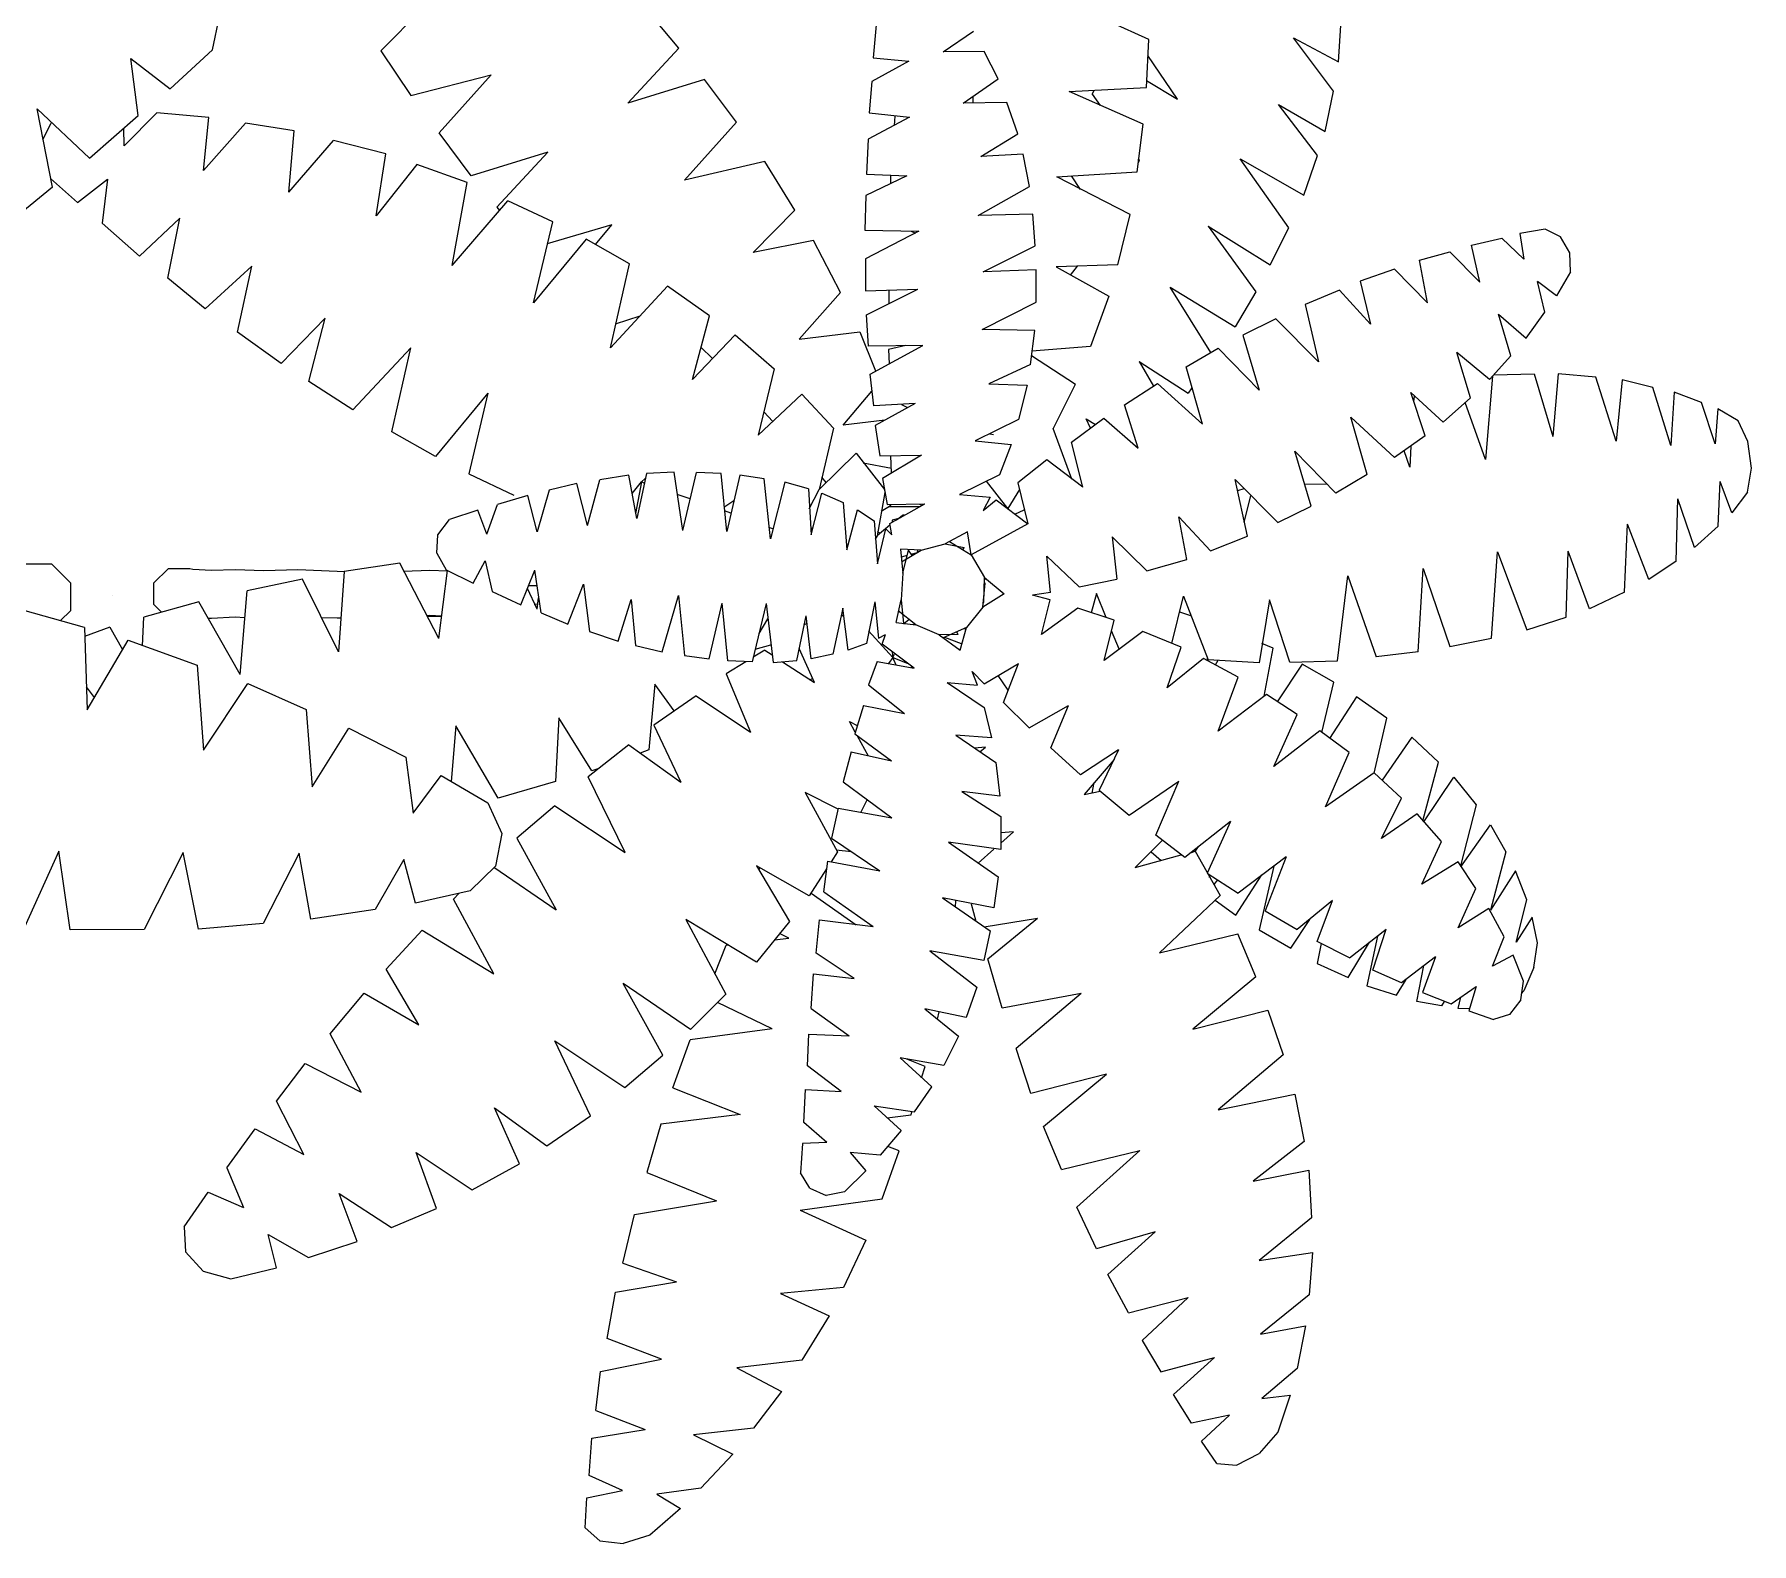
# Model space of a CAD drawing. Header units: millimetres. Extents: x -12161372 to 46643, y -9506984 to 15358.
# Drawn here: x 12395.18 to 12441.72, y 5332.58 to 5373.51 of the extents above; entities that cross this region are included whole.
import ezdxf

# ---------------------------------------------------------------- set-up
doc = ezdxf.new("R2010")
doc.units = ezdxf.units.MM
doc.layers.add('DIENHOA', color=3, linetype='Continuous')
doc.layers.add('tumbuhan', color=3, linetype='Continuous', lineweight=5)

# ---------------------------------------------------------------- blocks, each defined once
blk = doc.blocks.new('Cay60-mb')
at = {"layer": 'DIENHOA'}
for p, q in [((124.68, 138.17), (114.62, 128.04)), ((186.46, 128.71), (178.08, 138.62)), ((299.63, 130.8), (281.2, 139.14)), ((74.07, 128.27), (75.75, 136.31)), ((233.94, 134.3), (233.27, 126.4)), ((250.14, 127.82), (257.4, 132.81)), ((345.33, 125.36), (345.89, 134.15)), ((63.9, 118.88), (74.07, 128.27)), ((174.17, 115.46), (186.46, 128.71)), ((299.08, 119.18), (299.63, 130.8)), ((334.49, 131.17), (345.33, 125.36)), ((344.1, 118.36), (334.49, 131.17)), ((56.19, 112.48), (54.41, 126.18)), ((54.41, 126.18), (63.9, 118.88)), ((114.62, 128.04), (121.89, 117.32)), ((241.87, 125.58), (232.94, 120.67)), ((233.27, 126.4), (241.87, 125.58)), ((259.97, 127.89), (250.14, 127.82)), ((263.32, 121.26), (259.97, 127.89)), ((306.56, 116.42), (299.41, 126.93)), ((121.89, 117.32), (141.21, 122.23)), ((128.7, 108.31), (141.21, 122.23)), ((192.61, 121.12), (174.17, 115.46)), ((200.31, 110.84), (192.61, 121.12)), ((232.94, 120.67), (232.27, 113.07)), ((254.95, 115.46), (263.32, 121.26)), ((299.08, 120.89), (306.56, 116.42)), ((257.29, 115.46), (257.29, 117.09)), ((280.42, 118.21), (299.08, 119.18)), ((298.29, 110.39), (280.42, 118.21)), ((286, 117.62), (286.45, 118.51)), ((286, 117.62), (287.9, 114.86)), ((342.09, 108.6), (344.1, 118.36)), ((35.53, 95.2), (31.84, 114.04)), ((31.84, 114.04), (44.46, 102.2)), ((44.46, 102.2), (56.19, 112.48)), ((60.66, 113.07), (52.84, 105.18)), ((73.18, 111.95), (60.66, 113.07)), ((71.95, 99.22), (73.18, 111.95)), ((241.99, 112.03), (232.04, 106.74)), ((232.27, 113.07), (241.99, 112.03)), ((238.41, 110.09), (238.52, 112.33)), ((265.45, 115.6), (254.95, 115.46)), ((268.13, 108.01), (265.45, 115.6)), ((330.92, 115.08), (342.09, 108.6)), ((340.3, 102.79), (330.92, 115.08)), ((33.18, 106.67), (35.19, 110.61)), ((35.19, 110.61), (35.3, 110.69)), ((52.84, 105.18), (52.73, 109.42)), ((71.95, 99.22), (82, 110.61)), ((93.73, 108.75), (82, 110.61)), ((92.5, 94), (93.73, 108.75)), ((136.41, 97.95), (128.7, 108.31)), ((187.8, 96.91), (200.31, 110.84)), ((259.19, 102.57), (268.13, 108.01)), ((296.84, 98.92), (298.29, 110.39)), ((92.5, 94), (103.23, 106.44)), ((115.85, 103.24), (103.23, 106.44)), ((154.84, 103.61), (136.41, 97.95)), ((154.84, 103.61), (142.55, 90.36)), ((232.04, 106.74), (231.6, 98.32)), ((113.51, 88.27), (115.85, 103.24)), ((123.34, 100.63), (113.51, 88.27)), ((135.4, 96.31), (123.34, 100.63)), ((207.13, 101.38), (187.8, 96.91)), ((214.39, 89.68), (207.13, 101.38)), ((269.36, 103.17), (259.19, 102.57)), ((270.92, 95.35), (269.36, 103.17)), ((297.06, 101.01), (297.4, 101.68)), ((297.18, 101.9), (297.4, 101.68)), ((297.18, 101.75), (297.18, 101.9)), ((297.4, 101.68), (297.18, 101.75)), ((321.64, 102.05), (336.95, 93.26)), ((333.37, 85.36), (321.64, 102.05)), ((336.95, 93.26), (340.3, 102.79)), ((35.53, 95.2), (23.91, 85.59)), ((35.08, 97.28), (41.56, 91.47)), ((41.56, 91.47), (48.82, 97.13)), ((48.82, 97.13), (47.48, 86.48)), ((131.83, 76.28), (135.4, 96.31)), ((241.32, 97.88), (231.48, 93.19)), ((231.6, 98.32), (241.32, 97.88)), ((237.52, 96.09), (237.52, 98.03)), ((258.52, 88.34), (270.92, 95.35)), ((277.51, 97.65), (296.84, 98.92)), ((295.17, 88.57), (277.51, 97.65)), ((283.21, 94.6), (280.98, 97.88)), ((131.83, 76.28), (145.24, 91.92)), ((156.07, 86.85), (145.24, 91.92)), ((231.48, 93.19), (231.26, 84.84)), ((56.53, 78.59), (66.25, 87.75)), ((63.34, 73.22), (66.25, 87.75)), ((142.55, 90.36), (143.22, 89.54)), ((204.34, 79.41), (214.39, 89.68)), ((271.7, 88.64), (258.52, 88.34)), ((272.26, 81.05), (271.7, 88.64)), ((292.15, 76.43), (295.17, 88.57)), ((47.48, 86.48), (56.53, 78.59)), ((151.38, 67.34), (156.07, 86.85)), ((170.26, 86.11), (154.73, 81.49)), ((166.35, 81.34), (170.26, 86.11)), ((231.26, 84.84), (244.22, 84.55)), ((244.22, 84.55), (231.37, 77.92)), ((242.43, 84.55), (243.44, 84.1)), ((313.93, 85.81), (325.44, 69.95)), ((313.93, 85.81), (328.9, 76.43)), ((328.9, 76.43), (333.37, 85.36)), ((377.39, 81.19), (384.65, 82.91)), ((384.65, 82.91), (390.02, 77.84)), ((395.16, 85.07), (389.01, 84.02)), ((389.01, 84.02), (390.02, 77.84)), ((398.84, 83.21), (395.16, 85.07)), ((401.08, 79.33), (398.84, 83.21)), ((164.12, 82.68), (151.38, 67.34)), ((174.51, 76.73), (164.12, 82.68)), ((218.86, 82.31), (204.34, 79.41)), ((225.34, 69.8), (218.86, 82.31)), ((259.75, 74.79), (272.26, 81.05)), ((364.88, 77.62), (372.14, 79.63)), ((372.14, 79.63), (379.4, 72.26)), ((379.4, 72.26), (377.39, 81.19)), ((401.19, 74.79), (401.08, 79.33)), ((83.57, 76.13), (72.28, 65.85)), ((80.1, 60.26), (83.57, 76.13)), ((169.93, 56.47), (174.51, 76.73)), ((231.37, 77.92), (231.37, 70.17)), ((272.49, 75.24), (259.75, 74.79)), ((259.97, 74.79), (259.86, 74.86)), ((272.49, 67.49), (272.49, 75.24)), ((292.15, 76.43), (277.29, 75.98)), ((277.29, 75.98), (290.03, 68.9)), ((280.75, 73.97), (282.43, 76.13)), ((358.85, 75.46), (350.58, 72.55)), ((366.78, 67.34), (358.85, 75.46)), ((366.78, 67.34), (364.88, 77.62)), ((401.19, 74.79), (397.84, 68.98)), ((72.28, 65.85), (63.34, 73.22)), ((183.67, 71.29), (169.93, 56.47)), ((193.83, 64.14), (183.67, 71.29)), ((231.37, 70.17), (244, 70.62)), ((231.6, 64.44), (244, 70.62)), ((314.6, 55.35), (304.77, 71.06)), ((304.77, 71.06), (320.41, 61.53)), ((345.55, 70.39), (337.28, 66.89)), ((353.04, 62.2), (345.55, 70.39)), ((350.58, 72.55), (353.04, 62.2)), ((397.84, 68.98), (393.26, 72.41)), ((395.04, 65.03), (393.26, 72.41)), ((215.4, 58.55), (225.34, 69.8)), ((237.07, 67.19), (237.07, 70.32)), ((259.53, 60.86), (272.49, 67.49)), ((290.03, 68.9), (285.56, 56.76)), ((325.44, 69.95), (320.41, 61.53)), ((337.28, 66.89), (340.52, 53.11)), ((101.22, 63.62), (90.6, 52.67)), ((97.31, 48.35), (101.22, 63.62)), ((171.15, 62.28), (177.08, 64.21)), ((189.7, 48.79), (193.83, 64.14)), ((232.15, 56.84), (231.6, 64.44)), ((330.25, 63.47), (322.31, 59.52)), ((340.52, 53.11), (330.25, 63.47)), ((383.87, 64.58), (390.58, 58.78)), ((386.89, 54.53), (383.87, 64.58)), ((390.58, 58.78), (395.04, 65.03)), ((90.6, 52.67), (80.1, 60.26)), ((189.7, 48.79), (199.98, 59.59)), ((199.98, 59.59), (209.36, 51.4)), ((215.4, 58.55), (230.03, 60.34)), ((230.03, 60.34), (233.83, 50.88)), ((272.15, 60.64), (259.53, 60.86)), ((271.15, 52.44), (272.15, 60.64)), ((322.31, 59.52), (326.22, 46.26)), ((121.89, 56.47), (107.92, 41.5)), ((117.31, 36.21), (121.89, 56.47)), ((194.5, 53.86), (191.71, 56.62)), ((245.23, 57.06), (232.15, 56.84)), ((232.49, 50.14), (245.23, 57.06)), ((241.09, 56.99), (236.96, 56.09)), ((236.96, 56.09), (237.07, 52.59)), ((271.37, 54.6), (281.98, 47.68)), ((285.56, 56.76), (271.48, 55.65)), ((308.68, 51.92), (316.39, 56.39)), ((316.39, 56.39), (326.22, 46.26)), ((381.75, 48.79), (373.82, 55.35)), ((377.17, 44.4), (373.82, 55.35)), ((386.89, 54.53), (381.75, 48.79)), ((209.36, 51.4), (205.56, 35.39)), ((233.38, 42.46), (232.49, 50.14)), ((271.15, 52.44), (261.09, 47.75)), ((297.29, 53.19), (300.75, 47.23)), ((297.29, 53.19), (309.13, 45.52)), ((312.59, 38.07), (308.68, 51.92)), ((382.75, 49.99), (392.47, 50.21)), ((392.47, 50.21), (396.94, 35.09)), ((398.28, 50.21), (396.94, 35.09)), ((407.33, 49.39), (398.28, 50.21)), ((107.92, 41.5), (97.31, 48.35)), ((140.43, 45.52), (127.81, 30.25)), ((140.43, 45.52), (135.85, 26.08)), ((226.01, 37.85), (232.94, 46.04)), ((261.09, 47.75), (270.36, 47.45)), ((270.36, 47.45), (268.24, 39.19)), ((276.62, 36.95), (281.98, 47.68)), ((293.82, 42.69), (301.76, 47.9)), ((301.76, 47.9), (312.59, 38.07)), ((310.02, 46.78), (309.13, 45.52)), ((370.58, 38.52), (362.76, 45.67)), ((366.22, 35.24), (362.76, 45.67)), ((382.42, 49.61), (380.74, 29.58)), ((412.25, 33.97), (407.33, 49.39)), ((413.7, 48.72), (412.25, 33.97)), ((421.07, 46.93), (413.7, 48.72)), ((425.43, 32.93), (421.07, 46.93)), ((426.21, 45.74), (425.43, 32.93)), ((432.81, 43.28), (426.21, 45.74)), ((205.56, 35.39), (216.07, 45.29)), ((216.07, 45.29), (223.66, 37.1)), ((243.33, 43.06), (233.38, 42.46)), ((243.33, 43.06), (233.72, 37.77)), ((240.09, 42.84), (241.54, 42.09)), ((297.06, 32.26), (293.82, 42.69)), ((363.54, 44.85), (363.43, 43.43)), ((377.17, 44.4), (370.58, 38.52)), ((380.74, 29.58), (375.83, 43.28)), ((436.05, 33.3), (432.81, 43.28)), ((436.72, 41.72), (436.05, 33.3)), ((441.63, 38.89), (436.72, 41.72)), ((209.03, 38.67), (206.91, 41.05)), ((236.06, 39.04), (226.01, 37.85)), ((233.72, 37.77), (234.84, 30.4)), ((268.24, 39.19), (257.85, 34.05)), ((280.98, 33.75), (288.8, 39.48)), ((284.55, 39.34), (286.79, 38)), ((285.56, 37.1), (284.55, 39.34)), ((288.8, 39.48), (297.06, 32.26)), ((358.85, 30.03), (348.34, 39.78)), ((352.25, 25.93), (348.34, 39.78)), ((443.98, 33.9), (441.63, 38.89)), ((127.81, 30.25), (117.31, 36.21)), ((223.66, 37.1), (220.2, 22.35)), ((257.85, 34.05), (266.45, 33.15)), ((261.31, 35.76), (262.21, 35.61)), ((266.45, 33.15), (263.66, 25.85)), ((281.09, 24.81), (276.62, 37.03)), ((283.77, 22.88), (280.98, 33.75)), ((366.22, 35.24), (358.85, 30.03)), ((444.87, 27.49), (443.98, 33.9)), ((220.2, 22.35), (229.14, 31.07)), ((229.14, 31.07), (235.95, 22.28)), ((234.84, 30.4), (244.89, 30.62)), ((244.89, 30.62), (235.51, 24.96)), ((237.63, 26.3), (237.52, 30.4)), ((275.06, 29.5), (268.13, 23.92)), ((283.77, 22.88), (275.06, 29.5)), ((338.74, 18.33), (334.83, 31.59)), ((344.66, 21.46), (334.83, 31.59)), ((362.53, 27.72), (361.19, 31.66)), ((362.76, 32.78), (362.53, 27.72)), ((135.85, 26.08), (146.69, 20.94)), ((174.39, 25.78), (167.36, 24.66)), ((176.29, 15.35), (174.39, 25.78)), ((178.64, 26.15), (176.29, 15.35)), ((177.41, 24.14), (178.31, 24.96)), ((185.34, 26.53), (178.64, 26.15)), ((187.35, 12.45), (185.34, 26.53)), ((187.35, 12.45), (190.71, 26.45)), ((196.63, 26.15), (190.71, 26.45)), ((197.97, 12.22), (196.63, 26.15)), ((201.1, 25.78), (197.97, 12.22)), ((207.02, 24.89), (201.1, 25.78)), ((208.47, 10.44), (207.02, 24.89)), ((221.88, 23.99), (220.87, 25.26)), ((230.81, 28.76), (237.63, 27.49)), ((235.51, 24.96), (236.62, 18.7)), ((263.66, 25.85), (254.05, 21.09)), ((270.7, 26.08), (270.7, 26.08)), ((352.25, 25.93), (344.66, 21.46)), ((443.87, 21.68), (444.87, 27.49)), ((150.04, 20.86), (142.78, 18.7)), ((152.27, 12.08), (150.04, 20.86)), ((155.18, 22.13), (152.27, 12.08)), ((161.88, 23.77), (155.18, 22.13)), ((164.45, 13.64), (161.88, 23.77)), ((164.45, 13.64), (167.36, 24.66)), ((175.18, 21.31), (177.41, 24.14)), ((177.41, 24.14), (175.96, 16.54)), ((178.08, 23.84), (177.41, 24.14)), ((189.14, 20.05), (186.01, 21.09)), ((211.93, 24.07), (208.47, 10.44)), ((217.63, 22.5), (211.93, 24.07)), ((217.63, 22.5), (218.3, 11.41)), ((217.85, 17.66), (220.2, 22.35)), ((218.3, 11.41), (220.87, 21.46)), ((220.87, 21.46), (226.01, 19.15)), ((236.06, 21.61), (234.17, 11.11)), ((235.95, 22.28), (235.95, 21.98)), ((254.05, 21.09), (261.43, 20.49)), ((265.67, 17.74), (260.53, 24.29)), ((268.46, 22.35), (265.67, 17.74)), ((268.13, 23.92), (270.47, 14.01)), ((323.43, 11.03), (320.41, 24.74)), ((320.41, 24.74), (330.69, 14.38)), ((322.54, 22.5), (320.97, 21.98)), ((322.65, 14.46), (324.21, 20.79)), ((342.42, 23.62), (337.17, 23.55)), ((436.83, 13.49), (437.27, 24.22)), ((440.07, 16.69), (437.27, 24.22)), ((443.87, 21.68), (440.07, 16.69)), ((137.97, 17.36), (131.16, 15.06)), ((140.21, 11.55), (137.97, 17.36)), ((140.21, 11.55), (142.78, 18.7)), ((197.3, 18.03), (199.64, 19.67)), ((198.97, 16.62), (197.41, 17.14)), ((226.01, 19.15), (226.9, 7.76)), ((226.9, 7.76), (229.47, 17.44)), ((229.47, 17.44), (233.5, 14.76)), ((237.18, 18.18), (235.17, 16.99)), ((236.62, 18.7), (245.67, 18.85)), ((237.52, 18.7), (237.18, 18.18)), ((237.18, 18.18), (244.44, 18.18)), ((237.29, 14.09), (245.67, 18.85)), ((244.44, 18.78), (245, 18.48)), ((261.43, 20.49), (259.75, 17.22)), ((259.75, 17.22), (262.88, 19.82)), ((262.88, 19.82), (270.47, 14.01)), ((265.56, 17.66), (265.67, 17.74)), ((265.67, 17.74), (265.56, 17.66)), ((265.89, 17.44), (265.78, 18.03)), ((267.35, 16.4), (269.58, 17.44)), ((330.69, 14.38), (338.74, 18.33)), ((426.66, 5.07), (427.11, 20.05)), ((431.13, 8.35), (427.11, 20.05)), ((128.37, 11.41), (131.16, 15.06)), ((209.03, 12.82), (208.13, 13.12)), ((218.64, 12.97), (218.19, 12.67)), ((233.5, 14.76), (234.28, 4.4)), ((237.29, 13.71), (234.17, 11.11)), ((234.28, 4.4), (236.29, 12.82)), ((236.29, 12.82), (237.74, 11.41)), ((237.74, 11.41), (237.29, 14.09)), ((239.75, 15.43), (237.85, 14.91)), ((237.85, 14.91), (237.85, 14.38)), ((238.86, 14.98), (240.53, 16.32)), ((240.53, 16.32), (240.65, 16.02)), ((270.47, 14.01), (256.84, 6.56)), ((308.8, 5.45), (306.9, 15.73)), ((306.9, 15.73), (314.49, 7.53)), ((414.26, -2.45), (414.93, 13.94)), ((420.07, 0.61), (414.93, 13.94)), ((436.83, 13.49), (431.13, 8.35)), ((128.14, 6.94), (128.37, 11.41)), ((234.17, 11.11), (233.72, 10.36)), ((234.95, 11.78), (234.28, 12.08)), ((244.78, 7.68), (250.59, 9.25)), ((255.95, 12.15), (250.59, 9.25)), ((250.59, 9.25), (255.17, 8.35)), ((251.59, 9.77), (256.84, 6.56)), ((255.17, 8.35), (254.72, 7.76)), ((256.84, 6.56), (255.95, 12.15)), ((299.19, 2.69), (290.81, 10.88)), ((290.81, 10.88), (291.93, 0.68)), ((314.49, 7.53), (323.43, 11.03)), ((35.41, 4.33), (28.82, 4.33)), ((39.99, -0.29), (35.41, 4.33)), ((119.2, 4.55), (105.8, 2.54)), ((128.59, -13.62), (119.2, 4.55)), ((128.14, 6.94), (130.38, 2.99)), ((136.86, -0.29), (139.76, 5.15)), ((139.76, 5.15), (141.44, -2.3)), ((244.78, 7.68), (239.86, 7.91)), ((239.86, 7.91), (240.42, 2.17)), ((241.43, 6.42), (239.98, 6.04)), ((240.09, 4.85), (244.78, 7.68)), ((240.42, 2.17), (241.76, 7.68)), ((242.66, 6.42), (241.76, 7.68)), ((242.43, 6.71), (243.89, 7.16)), ((243.89, 7.16), (244, 7.68)), ((256.84, 6.56), (260.08, 1.13)), ((275.95, -2.52), (275.06, 6.27)), ((282.88, -1.18), (275.06, 6.27)), ((299.19, 2.69), (308.8, 5.45)), ((382.2, -13.55), (383.65, 7.31)), ((383.65, 7.31), (390.69, -11.53)), ((400.18, -8.48), (400.63, 7.46)), ((405.77, -6.47), (400.63, 7.46)), ((426.66, 5.07), (420.07, 0.61)), ((59.88, -0.29), (63.46, 3.29)), ((63.46, 3.29), (68.59, 3.29)), ((68.59, 3.29), (69.38, 3.14)), ((69.38, 3.14), (73.85, 2.91)), ((73.85, 2.91), (79.54, 3.06)), ((79.54, 3.06), (86.47, 2.77)), ((95.74, 0.68), (82.45, -2.15)), ((86.47, 2.77), (94.63, 3.06)), ((94.63, 3.06), (104.12, 2.62)), ((104.46, -16.82), (95.74, 0.68)), ((104.12, 2.62), (105.84, 2.55)), ((105.8, 2.54), (104.46, -16.82)), ((120.1, 2.62), (126.47, 2.91)), ((126.47, 2.91), (130.71, 2.69)), ((128.59, -13.62), (130.71, 2.77)), ((130.38, 2.99), (136.86, -0.29)), ((148.36, -5.5), (151.72, 2.91)), ((151.38, 2.24), (151.72, 2.24)), ((153.28, -7.44), (151.72, 2.91)), ((240.42, 2.17), (239.98, -4.24)), ((259.86, -4.91), (260.08, 1.13)), ((260.42, 0.83), (259.97, 0.46)), ((260.08, 1.13), (264.78, -2.82)), ((282.88, -1.18), (291.93, 0.68)), ((345.1, -18.98), (347.56, 1.5)), ((347.56, 1.5), (354.38, -18.01)), ((364.54, -16.82), (365.77, 3.29)), ((365.77, 3.29), (372.14, -15.56)), ((39.99, -6.84), (39.99, -0.29)), ((49.94, -3.19), (49.94, -3.19)), ((49.94, -3.19), (49.94, -3.19)), ((59.88, -0.29), (59.88, -5.35)), ((80.77, -22.26), (82.45, -2.15)), ((141.44, -2.3), (148.36, -5.5)), ((152.27, -6.54), (149.93, -1.55)), ((152.27, -0.88), (150.15, -0.88)), ((152.27, -6.54), (152.61, -3.79)), ((159.65, -10.12), (163.45, -0.51)), ((163.45, -0.51), (164.9, -11.91)), ((182.44, -16.82), (186.35, -3.27)), ((186.35, -3.27), (187.8, -17.72)), ((259.64, -6.02), (260.2, -0.29)), ((264.78, -2.82), (259.64, -6.02)), ((260.2, -0.29), (259.97, -0.29)), ((275.95, -2.52), (271.59, -3.19)), ((275.84, -4.24), (271.59, -3.19)), ((287.01, -2.75), (285.78, -7.44)), ((289.36, -8.56), (287.01, -2.75)), ((305.22, -14.81), (308.01, -3.42)), ((308.01, -3.42), (313.93, -18.76)), ((414.26, -2.45), (405.77, -6.47)), ((43.23, -10.94), (25.81, -6.02)), ((39.99, -6.84), (37.42, -9.37)), ((70.83, -4.76), (57.53, -8.48)), ((59.88, -5.35), (61.78, -7.29)), ((80.77, -22.26), (70.83, -4.76)), ((126.47, -8.03), (125.68, -8.11)), ((125.8, -8.26), (128.92, -8.18)), ((129.26, -8.18), (126.47, -8.03)), ((128.92, -8.18), (129.26, -8.18)), ((151.6, -5.35), (152.39, -5.28)), ((153.28, -7.44), (159.65, -10.12)), ((171.83, -14.22), (174.95, -4.16)), ((174.95, -4.16), (175.96, -15.26)), ((193.72, -18.54), (196.85, -5.05)), ((198.19, -18.98), (196.85, -5.05)), ((207.46, -5.2), (204.11, -19.21)), ((207.46, -5.2), (209.14, -19.35)), ((214.84, -18.91), (217.07, -8.11)), ((218.3, -18.54), (217.07, -8.11)), ((225.9, -6.32), (223.55, -17.34)), ((226.12, -8.26), (225.56, -7.88)), ((227.24, -16.45), (225.9, -6.32)), ((233.61, -4.76), (231.6, -14.81)), ((233.61, -4.76), (234.5, -13.55)), ((238.75, -9.75), (239.98, -4.24)), ((243.55, -10.27), (239.3, -6.92)), ((239.98, -4.24), (240.53, -9.97)), ((259.64, -6.02), (255.73, -10.94)), ((259.64, -4.98), (259.86, -4.91)), ((273.83, -12.65), (275.84, -4.24)), ((282.54, -6.32), (273.83, -12.65)), ((291.26, -9.15), (282.54, -6.32)), ((307.01, -7.14), (309.69, -8.03)), ((328.68, -4.24), (326.22, -19.43)), ((333.6, -19.28), (328.68, -4.24)), ((49.38, -10.86), (43.23, -13.1)), ((43.23, -10.94), (43.9, -30.82)), ((49.38, -10.86), (52.4, -16.23)), ((57.2, -15.33), (57.53, -8.48)), ((73.85, -8.78), (73.06, -8.78)), ((79.54, -8.48), (73.85, -8.78)), ((81.89, -8.63), (79.54, -8.48)), ((100.34, -8.56), (104.12, -8.63)), ((104.12, -8.63), (105.02, -8.63)), ((164.9, -11.91), (171.83, -14.22)), ((207.8, -8.85), (205.68, -12.43)), ((216.51, -10.34), (217.18, -9.97)), ((232.15, -11.76), (237.96, -18.16)), ((238.75, -9.75), (243.55, -10.27)), ((240.53, -9.97), (240.65, -9.97)), ((240.65, -9.97), (241.87, -9)), ((243.1, -10.04), (242.99, -10.27)), ((249.14, -12.73), (243.55, -10.27)), ((255.73, -10.94), (250.14, -13.47)), ((253.72, -12.65), (253.38, -12.06)), ((254.16, -16.38), (255.73, -10.94)), ((255.5, -11.46), (255.28, -11.16)), ((288.91, -18.91), (291.26, -9.15)), ((298.18, -11.91), (288.91, -18.91)), ((290.58, -11.68), (292.48, -16.23)), ((307.45, -15.71), (298.18, -11.91)), ((390.69, -11.53), (400.18, -8.48)), ((43.9, -30.82), (53.74, -13.99)), ((53.74, -13.99), (70.38, -20.03)), ((175.96, -15.26), (182.44, -16.82)), ((207.13, -16.38), (204.34, -18.09)), ((204.78, -16.15), (208.58, -15.11)), ((207.13, -16.38), (208.92, -17.57)), ((219.08, -24.2), (215.4, -16)), ((231.6, -14.81), (227.24, -16.45)), ((234.5, -13.55), (236.18, -12.65)), ((235.39, -14.96), (236.18, -12.65)), ((243.1, -20.77), (235.39, -14.96)), ((253.72, -12.65), (249.14, -12.73)), ((249.14, -12.73), (254.16, -16.38)), ((254.5, -14.89), (250.48, -13.32)), ((304.1, -25.46), (307.45, -15.71)), ((329.58, -15.93), (326.89, -14.81)), ((327.45, -27.47), (329.58, -15.93)), ((372.14, -15.56), (382.2, -13.55)), ((70.38, -20.03), (71.95, -40.51)), ((187.8, -17.72), (193.72, -18.54)), ((202.55, -19.21), (197.86, -22.11)), ((204.11, -19.21), (198.19, -18.98)), ((209.14, -19.35), (214.84, -18.91)), ((211.37, -19.21), (219.08, -24.2)), ((223.55, -17.34), (218.3, -18.54)), ((234.17, -19.13), (232.15, -24.79)), ((234.17, -19.13), (243.1, -20.77)), ((237.96, -18.16), (236.96, -19.65)), ((237.85, -16.9), (237.96, -18.16)), ((237.96, -18.16), (238.41, -17.34)), ((238.75, -20.03), (237.96, -18.16)), ((237.96, -18.16), (241.43, -19.58)), ((242.43, -20.32), (242.54, -20.47)), ((242.54, -20.47), (242.66, -20.55)), ((259.97, -24.49), (268.24, -19.65)), ((264.67, -29.04), (268.24, -19.65)), ((312.82, -18.46), (304.1, -25.46)), ((321.2, -22.93), (312.82, -18.46)), ((313.71, -18.24), (313.6, -18.91)), ((326.22, -19.43), (313.93, -18.76)), ((316.28, -18.91), (315.61, -20.03)), ((336.61, -19.8), (330.58, -28.89)), ((333.6, -19.28), (345.1, -18.98)), ((344.21, -24.12), (336.61, -19.8)), ((364.54, -16.82), (354.38, -18.01)), ((71.95, -40.51), (82.56, -24.42)), ((82.56, -24.42), (96.64, -30.68)), ((180.65, -24.57), (179.2, -40.43)), ((185.34, -31.05), (180.65, -24.57)), ((197.86, -22.11), (203.67, -36.19)), ((217.97, -23.53), (218.64, -23.23)), ((232.15, -24.79), (240.76, -31.64)), ((251.04, -24.2), (259.97, -30.23)), ((251.04, -24.2), (258.41, -24.87)), ((257.07, -21.59), (259.97, -24.49)), ((258.41, -24.87), (257.07, -21.59)), ((265.78, -26.06), (263.32, -22.48)), ((316.39, -35.96), (321.2, -22.93)), ((341.31, -36.26), (344.21, -24.12)), ((43.68, -25.24), (45.58, -27.85)), ((190.59, -27.4), (180.43, -34.47)), ((190.59, -27.4), (203.67, -36.19)), ((328.01, -27.1), (316.39, -35.96)), ((335.38, -31.94), (328.01, -27.1)), ((349.69, -27.7), (343.21, -37.68)), ((356.95, -32.84), (349.69, -27.7)), ((96.64, -30.68), (98.09, -49.37)), ((157.52, -32.69), (156.74, -48.1)), ((165.46, -45.5), (157.52, -32.69)), ((230.93, -29.78), (228.8, -36.56)), ((230.93, -29.78), (240.76, -31.64)), ((259.97, -30.23), (261.76, -37.53)), ((264.67, -29.04), (270.81, -35.14)), ((270.81, -35.14), (280.31, -29.71)), ((276.06, -39.99), (280.31, -29.71)), ((329.8, -44.45), (335.38, -31.94)), ((353.93, -46.02), (356.95, -32.84)), ((98.09, -49.37), (106.92, -35.22)), ((106.92, -35.22), (120.66, -42.22)), ((132.72, -34.62), (131.61, -48.1)), ((142.89, -52.05), (132.72, -34.62)), ((180.43, -34.47), (186.91, -48.25)), ((228.91, -36.19), (227.57, -33.58)), ((227.57, -33.58), (229.36, -34.55)), ((228.8, -36.56), (237.63, -43.11)), ((229.36, -37.08), (232.04, -41.92)), ((261.76, -37.53), (253.16, -36.93)), ((253.16, -36.93), (262.77, -43.49)), ((340.86, -35.82), (329.8, -44.45)), ((347.9, -41.1), (340.86, -35.82)), ((174.39, -39.24), (164.56, -46.91)), ((174.39, -39.24), (186.91, -48.25)), ((179.2, -40.43), (177.08, -41.25)), ((227.91, -40.95), (226.01, -48.18)), ((227.91, -40.95), (237.63, -43.11)), ((260.31, -39.76), (257.63, -40.06)), ((258.97, -40.95), (260.31, -39.76)), ((283.21, -46.47), (276.06, -39.99)), ((292.37, -40.43), (283.21, -46.47)), ((292.37, -40.43), (287.68, -50.19)), ((342.2, -54.14), (347.9, -41.1)), ((362.98, -37.38), (355.83, -47.73)), ((369.46, -43.41), (362.98, -37.38)), ((120.66, -42.22), (122.44, -55.7)), ((167.13, -44.9), (165.46, -45.5)), ((262.77, -43.49), (263.77, -51.61)), ((291.26, -42.74), (284.1, -51.23)), ((365.66, -57.56), (369.46, -43.41)), ((122.44, -55.7), (129.15, -46.61)), ((129.15, -46.61), (140.43, -53.24)), ((156.74, -48.1), (142.89, -52.05)), ((173.5, -65.16), (164.56, -46.91)), ((226.01, -48.18), (237.74, -56.82)), ((286, -50.86), (286.45, -48.33)), ((294.94, -56.22), (306.9, -47.96)), ((301.31, -60.99), (306.9, -47.96)), ((353.93, -45.94), (342.2, -54.14)), ((360.52, -52.05), (353.93, -45.94)), ((365.88, -57.79), (373.15, -47.06)), ((373.15, -47.06), (378.51, -53.69)), ((140.43, -53.24), (143.78, -60.62)), ((216.85, -50.71), (224.67, -65.01)), ((224.67, -54.66), (216.85, -50.71)), ((230.26, -55.55), (231.82, -52.5)), ((263.77, -51.61), (254.61, -50.49)), ((254.61, -50.49), (264, -56.52)), ((284.1, -51.23), (287.9, -50.41)), ((287.68, -50.34), (287.57, -50.49)), ((287.68, -50.19), (294.94, -56.22)), ((355.72, -61.81), (360.52, -52.05)), ((378.51, -53.69), (374.71, -68.36)), ((156.52, -53.91), (147.36, -61.73)), ((156.52, -53.91), (173.5, -65.16)), ((224.78, -54.51), (223.22, -61.73)), ((224.78, -54.51), (237.74, -56.82)), ((264, -56.52), (264, -64.49)), ((319.3, -57.71), (308.35, -66.35)), ((319.3, -57.71), (313.71, -70.15)), ((364.32, -55.85), (355.72, -61.81)), ((370.13, -62.55), (364.32, -55.85)), ((143.78, -60.62), (142.22, -68.44)), ((147.36, -61.73), (156.85, -79.01)), ((223.22, -61.73), (234.84, -69.63)), ((264, -62.93), (267.01, -60.17)), ((267.01, -60.17), (264, -60.47)), ((308.35, -66.35), (301.31, -60.99)), ((374.82, -68.66), (381.97, -58.53)), ((381.97, -58.53), (385.66, -65.01)), ((37.09, -64.86), (28.82, -83.18)), ((39.77, -83.86), (37.09, -64.86)), ((67.03, -65.16), (57.65, -83.78)), ((70.72, -83.63), (67.03, -65.16)), ((94.96, -65.31), (86.25, -82.29)), ((97.75, -81.25), (94.96, -65.31)), ((224.67, -65.01), (223.11, -67.47)), ((228.02, -65.01), (224.33, -64.64)), ((264, -64.49), (251.37, -62.7)), ((251.37, -62.7), (263.32, -71.04)), ((252.04, -62.85), (251.59, -62.93)), ((262.32, -64.34), (258.52, -67.77)), ((296.39, -68.81), (302.87, -62.26)), ((296.39, -68.81), (307.45, -65.76)), ((300.19, -65.01), (302.65, -67.1)), ((309.91, -65.16), (310.81, -64.86)), ((310.81, -64.94), (311.59, -63.75)), ((310.81, -64.86), (316.84, -75.51)), ((365.44, -72.83), (370.13, -62.55)), ((385.66, -65.01), (381.97, -79.09)), ((120.21, -66.87), (113.28, -78.94)), ((123, -77.38), (120.21, -66.87)), ((142.22, -68.44), (136.19, -74.4)), ((141.88, -68.74), (156.85, -79.01)), ((205.12, -68.36), (213.05, -81.84)), ((217.85, -75.66), (205.12, -68.36)), ((205.9, -68.88), (205.68, -69.33)), ((221.99, -69.11), (217.85, -75.66)), ((221.32, -74.69), (222.32, -67.25)), ((222.32, -67.25), (234.84, -69.63)), ((313.71, -70.15), (321.2, -74.99)), ((332.7, -66.2), (321.2, -74.99)), ((329.8, -68.44), (326.22, -83.86)), ((332.7, -66.2), (327.68, -79.24)), ((374.15, -67.47), (365.44, -72.83)), ((378.4, -73.87), (374.15, -67.47)), ((388.01, -69.63), (381.97, -79.09)), ((390.69, -76.56), (388.01, -69.63)), ((136.19, -74.4), (123, -77.38)), ((263.32, -71.04), (262.32, -78.49)), ((314.27, -71.19), (314.38, -70.67)), ((316.17, -71.79), (315.28, -72.91)), ((320.64, -80.28), (326.89, -70.6)), ((374.15, -83.33), (378.4, -73.87)), ((132.16, -76.41), (133.5, -74.99)), ((141.88, -94.43), (132.16, -76.41)), ((218.3, -74.99), (229.14, -82.59)), ((221.32, -74.69), (233.27, -83.04)), ((262.32, -78.49), (249.92, -76.11)), ((249.92, -76.11), (261.43, -84.08)), ((253.05, -78.34), (253.16, -76.78)), ((256.84, -77.52), (257.96, -81.77)), ((316.84, -75.51), (302.2, -89.37)), ((315.61, -76.71), (320.64, -80.28)), ((343.88, -76.78), (335.38, -83.78)), ((340.19, -86.61), (343.88, -76.78)), ((388.12, -86.76), (390.69, -76.56)), ((86.25, -82.29), (70.72, -83.63)), ((113.28, -78.94), (97.75, -81.25)), ((188.14, -81.32), (197.74, -99.35)), ((205.12, -91.6), (188.14, -81.32)), ((213.05, -81.84), (205.12, -91.6)), ((219.53, -89.44), (220.31, -81.4)), ((220.31, -81.4), (233.27, -83.04)), ((259.97, -83.11), (272.82, -81.02)), ((260.87, -90.78), (272.82, -81.02)), ((327.68, -79.24), (335.38, -83.78)), ((333.82, -88.25), (338.4, -81.32)), ((381.53, -78.64), (374.15, -83.33)), ((385.21, -85.49), (381.53, -78.64)), ((392.03, -80.73), (388.12, -86.76)), ((393.26, -86.98), (392.03, -80.73)), ((57.65, -83.78), (39.77, -83.86)), ((115.96, -93.31), (124.57, -83.93)), ((124.57, -83.93), (141.88, -94.43)), ((209.48, -86.24), (212.94, -85.79)), ((212.94, -85.79), (210.7, -84.67)), ((261.43, -84.08), (259.86, -91.23)), ((302.2, -89.37), (321.08, -84.75)), ((325.44, -95.18), (321.08, -84.75)), ((326.22, -83.86), (333.82, -88.25)), ((348.01, -90.56), (340.19, -86.61)), ((347.67, -95.33), (352.81, -86.76)), ((348.01, -90.56), (356.84, -83.63)), ((354.71, -85.34), (352.14, -97.34)), ((353.6, -93.54), (356.84, -83.63)), ((382.42, -92.57), (385.21, -85.49)), ((195.06, -94.43), (197.86, -87.5)), ((198.19, -87.5), (197.86, -87.5)), ((228.69, -95.55), (219.53, -89.44)), ((259.86, -91.23), (246.9, -88.92)), ((246.9, -88.92), (258.19, -97.63)), ((264.33, -102.7), (260.87, -90.78)), ((341.19, -87.13), (340.19, -91.9)), ((368.68, -90.33), (360.52, -96.59)), ((368.68, -90.33), (365.55, -98.9)), ((387.45, -89.89), (382.42, -92.57)), ((389.9, -96.22), (387.45, -89.89)), ((392.36, -92.87), (393.26, -86.98)), ((123.79, -106.72), (115.96, -93.31)), ((218.3, -102.77), (218.86, -94.43)), ((218.86, -94.43), (228.69, -95.55)), ((340.19, -91.9), (347.67, -95.33)), ((360.52, -96.59), (353.6, -93.54)), ((364.21, -101.13), (365.88, -92.42)), ((392.36, -92.87), (390.02, -98.53)), ((102.45, -108.88), (110.6, -99.05)), ((110.6, -99.05), (123.79, -106.72)), ((182.55, -114.02), (173.05, -96.74)), ((189.25, -107.84), (173.05, -96.74)), ((258.19, -97.63), (255.62, -104.93)), ((283.32, -99.2), (264.33, -102.7)), ((283.32, -99.2), (267.68, -112.46)), ((325.44, -95.18), (310.25, -107.76)), ((352.14, -97.34), (359.29, -99.57)), ((359.29, -99.57), (361.64, -95.77)), ((365.55, -98.9), (372.48, -101.66)), ((372.48, -101.66), (378.51, -97.49)), ((378.51, -97.49), (376.72, -103.37)), ((389.23, -100.69), (389.9, -96.22)), ((390.02, -98.53), (389.35, -99.27)), ((197.74, -99.35), (189.25, -107.84)), ((208.92, -107.69), (195.73, -101.36)), ((218.3, -102.77), (227.46, -109.4)), ((255.62, -104.93), (245.67, -102.85)), ((245.67, -102.85), (253.83, -109.48)), ((310.25, -107.76), (328.35, -103.15)), ((328.35, -103.15), (332.03, -113.95)), ((370.13, -102.1), (364.21, -101.13)), ((370.8, -101.06), (370.13, -102.1)), ((374.15, -102.77), (374.82, -100.09)), ((376.83, -102.85), (374.15, -102.77)), ((376.72, -103.37), (382.64, -105.45)), ((389.23, -100.69), (386.55, -104.19)), ((249.02, -103.59), (248.69, -105.38)), ((386.55, -104.19), (382.64, -105.45)), ((109.93, -122.96), (102.45, -108.88)), ((165.12, -128.62), (156.52, -110.59)), ((156.52, -110.59), (173.39, -121.84)), ((185.01, -121.91), (189.14, -110.37)), ((208.92, -107.69), (189.14, -110.37)), ((217.41, -116.63), (217.74, -108.96)), ((217.74, -108.96), (227.46, -109.4)), ((253.83, -109.48), (250.25, -116.55)), ((173.39, -121.84), (182.55, -114.02)), ((250.25, -116.55), (239.75, -114.69)), ((247.35, -121.69), (239.75, -114.69)), ((245.78, -116.78), (241.32, -114.99)), ((271.26, -123.26), (267.68, -112.46)), ((332.03, -113.95), (316.39, -127.2)), ((89.49, -125.12), (96.41, -116.03)), ((96.41, -116.03), (109.93, -122.96)), ((225.56, -122.81), (217.41, -116.63)), ((244.89, -119.53), (245.78, -116.78)), ((289.47, -118.64), (271.26, -123.26)), ((274.27, -131.22), (289.47, -118.64)), ((185.01, -121.91), (201.21, -128.32)), ((216.51, -130.26), (216.96, -122.29)), ((216.96, -122.29), (225.56, -122.81)), ((225.45, -122.81), (225.45, -122.81)), ((243.21, -127.72), (247.35, -121.69)), ((316.39, -127.2), (334.83, -123.4)), ((334.83, -123.4), (337.06, -134.8)), ((96.08, -138), (89.49, -125.12)), ((148.03, -140.24), (142, -126.76)), ((142, -126.76), (154.62, -135.92)), ((233.5, -126.23), (243.21, -127.72)), ((233.5, -126.23), (239.98, -132.19)), ((242.43, -128.39), (242.54, -127.65)), ((77.53, -141.21), (84.35, -131.75)), ((84.35, -131.75), (96.08, -138)), ((154.62, -135.92), (165.12, -128.62)), ((182.1, -130.7), (178.75, -142.32)), ((201.21, -128.32), (182.1, -130.7)), ((222.1, -135.1), (216.51, -130.26)), ((239.98, -132.19), (234.95, -138.15)), ((236.62, -129.14), (242.43, -128.39)), ((278.63, -141.58), (274.27, -131.22)), ((216.18, -135.32), (215.73, -142.4)), ((222.1, -135.1), (216.18, -135.32)), ((221.76, -134.87), (221.65, -135.17)), ((239.53, -137.11), (236.74, -136.07)), ((337.06, -134.8), (324.77, -144.41)), ((128.03, -150.96), (123.11, -137.48)), ((123.11, -137.48), (136.63, -146.49)), ((136.63, -146.49), (148.03, -140.24)), ((234.95, -138.15), (227.69, -137.48)), ((227.69, -137.48), (231.48, -141.95)), ((235.39, -148.65), (239.53, -137.11)), ((278.63, -141.58), (297.51, -137.03)), ((282.32, -150.66), (297.51, -137.03)), ((77.53, -141.21), (81.55, -150.74)), ((178.75, -142.32), (195.51, -149.17)), ((217.97, -146.12), (215.73, -142.4)), ((231.48, -141.95), (226.35, -146.94)), ((324.77, -144.41), (338.18, -141.73)), ((338.18, -141.73), (338.85, -153.2)), ((67.25, -155.43), (73.06, -147.09)), ((73.06, -147.09), (81.55, -150.74)), ((108.93, -158.93), (104.57, -147.39)), ((104.57, -147.39), (117.19, -155.58)), ((215.62, -151.41), (235.39, -148.65)), ((217.97, -146.12), (221.88, -147.83)), ((226.35, -146.94), (221.88, -147.83)), ((117.19, -155.58), (128.03, -150.96)), ((172.94, -164.15), (175.74, -152.45)), ((175.74, -152.45), (195.51, -149.17)), ((215.62, -151.41), (231.48, -158.63)), ((287.01, -160.72), (282.32, -150.66)), ((67.25, -155.43), (67.59, -161.46)), ((301.2, -156.62), (287.01, -160.72)), ((289.8, -166.9), (301.2, -156.62)), ((338.85, -153.2), (326.22, -163.55)), ((89.49, -165.26), (87.48, -157.29)), ((87.48, -157.29), (97.2, -162.8)), ((97.2, -162.8), (108.93, -158.93)), ((231.48, -158.63), (226.12, -170.03)), ((67.59, -161.46), (71.83, -166.08)), ((78.54, -167.94), (89.49, -165.26)), ((172.94, -164.15), (185.9, -168.69)), ((326.22, -163.55), (339.07, -161.61)), ((339.07, -161.61), (338.29, -171.82)), ((71.83, -166.08), (78.54, -167.94)), ((171.15, -171.15), (185.9, -168.69)), ((294.72, -176.14), (289.8, -166.9)), ((169.14, -182.32), (171.15, -171.15)), ((226.12, -170.03), (210.93, -171.44)), ((210.93, -171.44), (222.66, -176.88)), ((294.72, -176.14), (309.13, -172.41)), ((309.13, -172.41), (298.07, -182.84)), ((338.29, -171.82), (326.56, -181.28)), ((222.66, -176.88), (216.07, -187.53)), ((326.56, -181.28), (337.4, -179.26)), ((337.4, -179.26), (335.38, -189.54)), ((182.22, -187.31), (169.14, -182.32)), ((298.07, -182.84), (302.54, -190.36)), ((166.46, -199.67), (167.58, -190.29)), ((167.58, -190.29), (182.22, -187.31)), ((216.07, -187.53), (200.43, -189.39)), ((200.43, -189.39), (211.15, -195.13)), ((302.54, -190.36), (315.5, -186.94)), ((305.56, -195.8), (315.5, -186.94)), ((335.38, -189.54), (326.89, -196.77)), ((211.15, -195.13), (204.45, -203.92)), ((309.91, -202.73), (305.56, -195.8)), ((326.89, -196.77), (333.71, -196.02)), ((333.71, -196.02), (330.69, -204.89)), ((166.46, -199.67), (178.31, -204.22)), ((319.07, -200.79), (309.91, -202.73)), ((312.37, -207.05), (319.07, -200.79)), ((164.79, -215.31), (165.46, -206.38)), ((165.46, -206.38), (178.31, -204.22)), ((204.45, -203.92), (189.92, -205.56)), ((189.92, -205.56), (199.42, -210.17)), ((330.69, -204.89), (326.22, -210.03)), ((199.42, -210.17), (191.71, -218.37)), ((316.06, -212.48), (312.37, -207.05)), ((320.75, -212.86), (326.22, -210.03)), ((316.06, -212.48), (320.75, -212.86)), ((164.23, -220.75), (172.83, -218.96)), ((172.83, -218.96), (164.79, -215.31)), ((191.71, -218.37), (181.1, -219.86)), ((163.89, -227.98), (164.23, -220.75)), ((186.8, -223.28), (179.42, -229.69)), ((181.1, -219.86), (186.8, -223.28)), ((163.89, -227.98), (167.36, -231.1)), ((167.36, -231.1), (173.05, -231.77)), ((179.42, -229.69), (173.05, -231.77))]:
    blk.add_line(p, q, dxfattribs=at)

msp = doc.modelspace()

# ---------------------------------------------------------------- block references
at = {"layer": 'tumbuhan', "xscale": 0.1125000007450581, "yscale": 0.1125000007450581, "zscale": 0.1125000007450581}
msp.add_blockref('Cay60-mb', (12391.677, 5358.655), dxfattribs=at)

doc.saveas('drawing.dxf')
